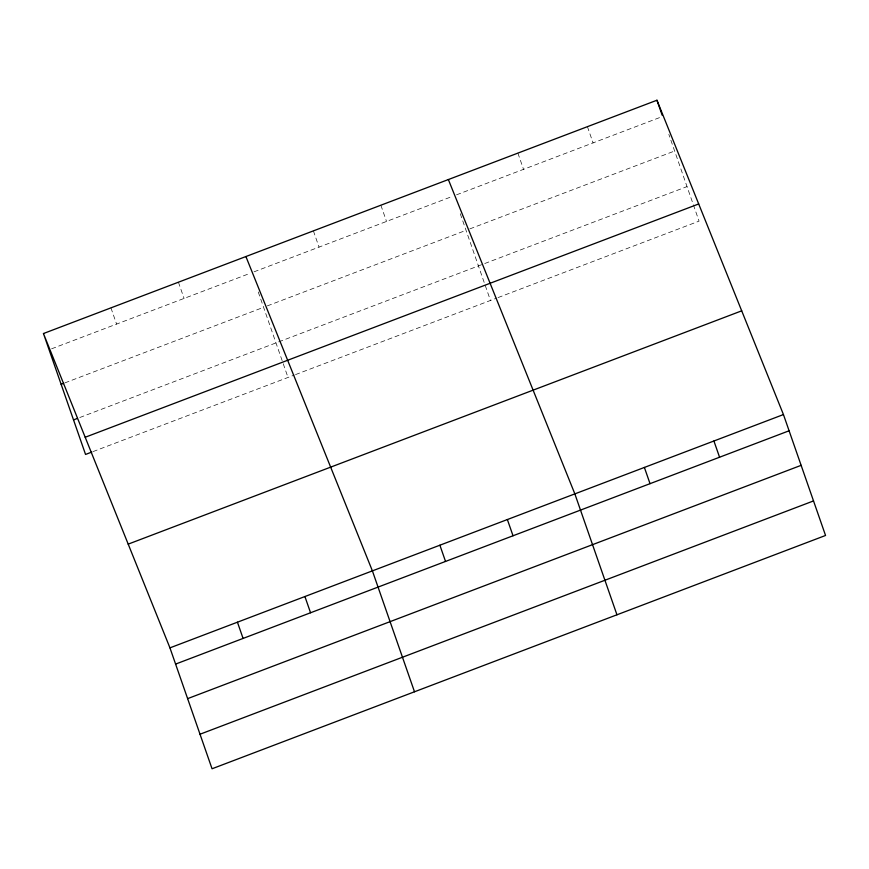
<?xml version="1.0" encoding="UTF-8"?>
<svg xmlns="http://www.w3.org/2000/svg" width="869" height="869" viewBox="0 0 869 869"><rect width="100%" height="100%" fill="white"/><g stroke="black" fill="none" stroke-linecap="round" stroke-linejoin="round"><path stroke-width="0.65" stroke-dasharray="4.34 3.26" d="M51.597 348.806L250.305 273.246M254.052 271.823L452.76 196.253M456.54 194.819L661.342 116.935M64.882 382.881L263.589 307.311M267.337 305.888L466.045 230.328M469.836 228.884L674.637 151M79.774 417.522L483.49 263.991M484.761 263.513L687.031 186.596M93.059 451.587L294.265 375.071M295.514 374.604L496.786 298.056M498.056 297.578L699.056 221.139L668.837 134.369M587.422 126.668L593.071 142.896M517.891 153.107L523.54 169.336M460.255 213.698L490.464 300.468M380.872 205.214L386.531 221.443M313.394 230.882L319.042 247.111M258.245 291.962L288.008 377.45M178.417 282.208L184.076 298.436M110.939 307.865L116.587 324.094"/><path stroke-width="1.3" d="M43.45 333.533L656.953 100.228L783.447 414.556L825.55 535.467L212.047 768.772L169.944 647.861L43.45 333.533L85.553 454.444L91.81 452.065M61.134 384.304L63.633 383.359M73.528 419.901L77.276 418.467M85.195 437.259L698.698 203.954M128.199 544.135L741.702 310.83M169.944 647.861L783.447 414.556M175.592 664.09L789.095 430.785M187.628 698.633L801.131 465.339M200.022 734.229L813.525 500.924M448.361 179.546L574.854 493.885L616.957 614.796M245.905 256.54L372.399 570.868L414.502 691.778M656.953 100.228L662.167 115.208M713.916 440.996L719.565 457.224M644.385 467.435L650.034 483.675M507.366 519.543L513.025 535.771M439.888 545.211L445.536 561.439M304.91 596.536L310.559 612.764M237.433 622.193L243.081 638.422"/></g></svg>
